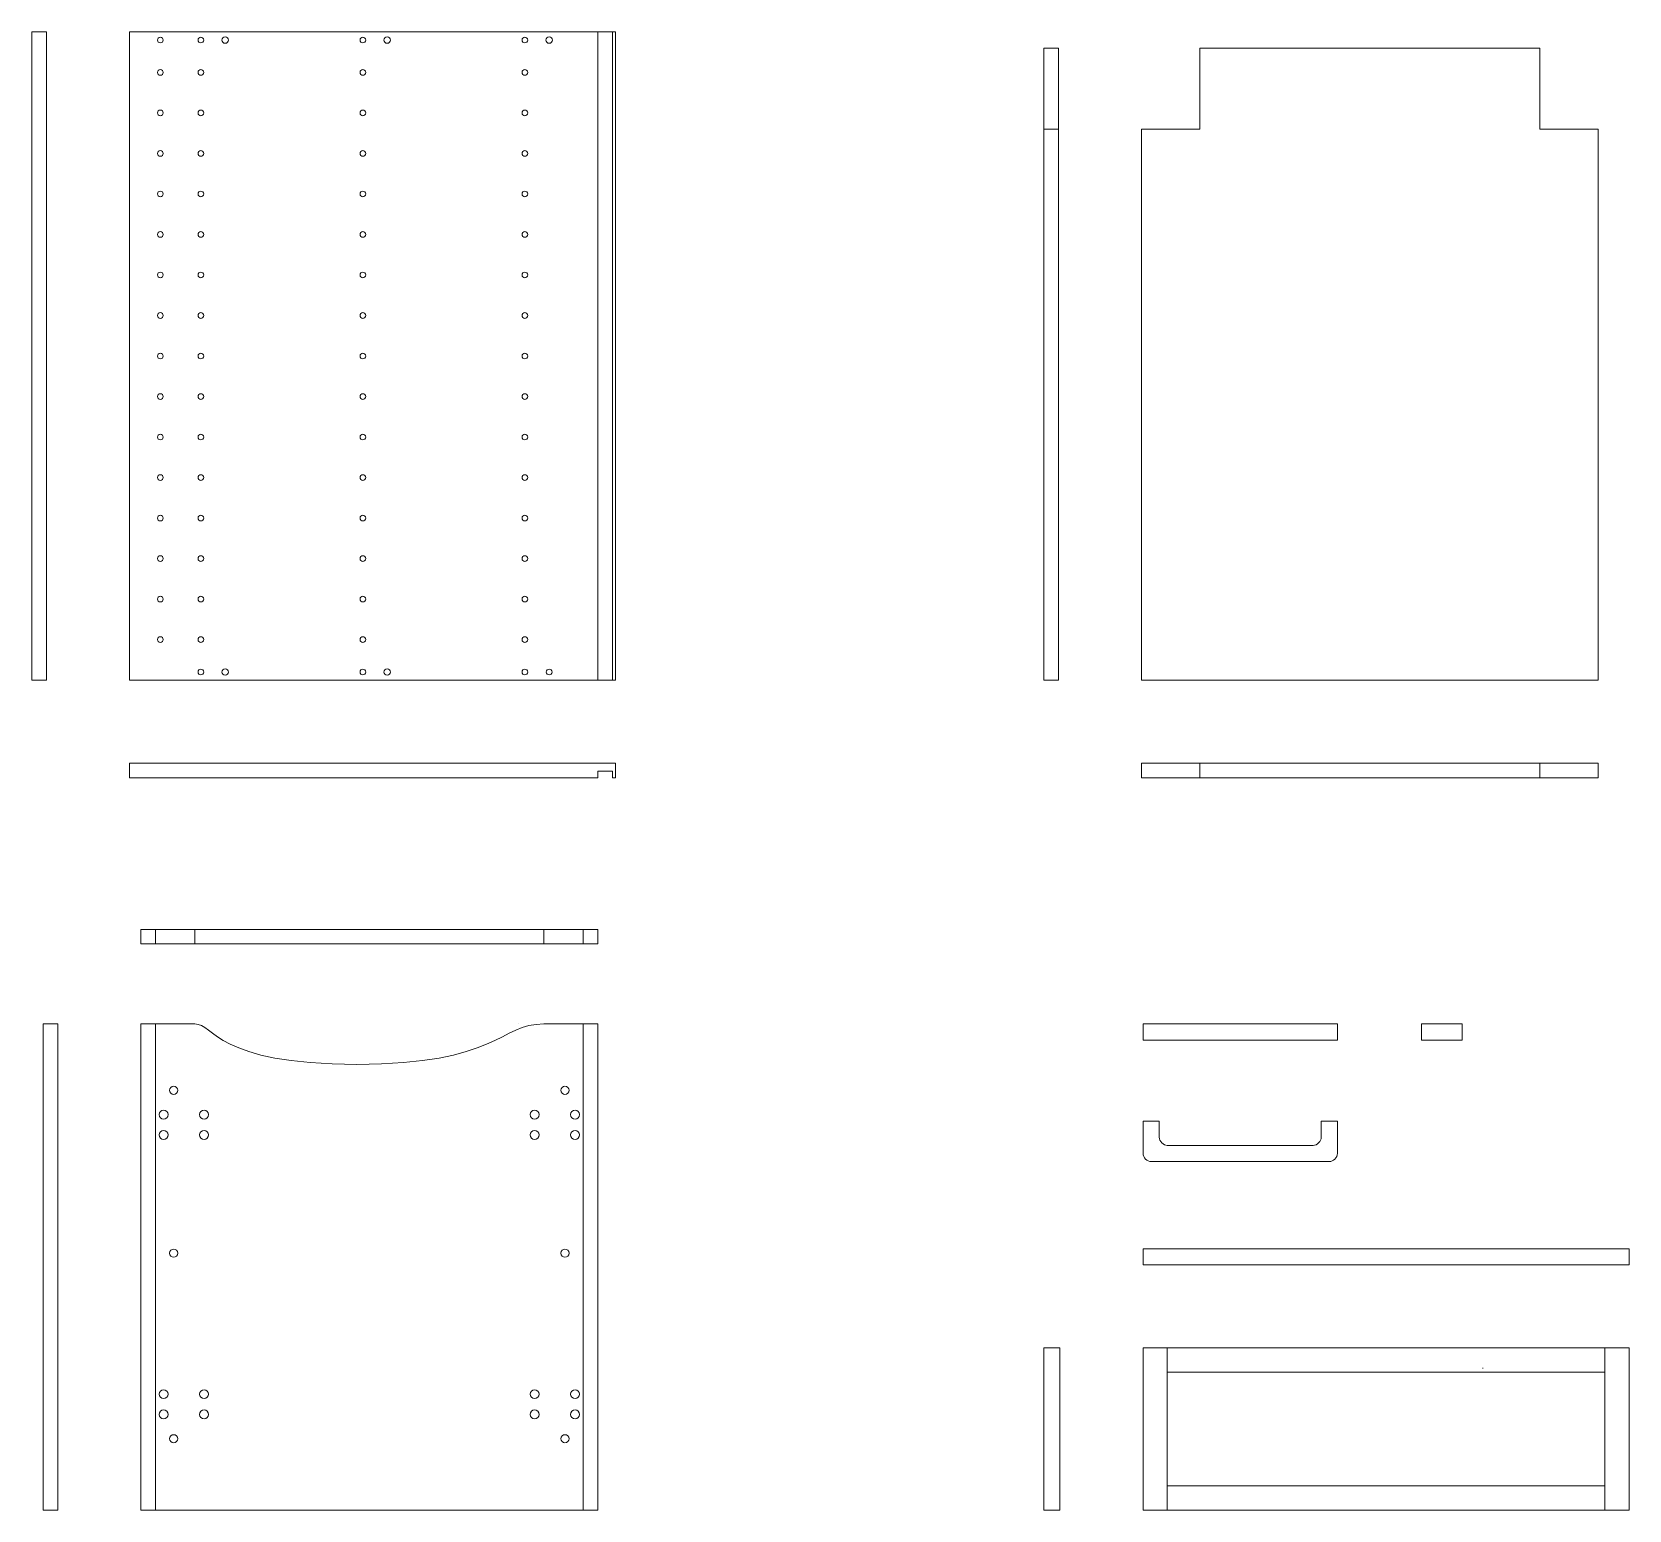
# Model space of a CAD drawing. Header units: millimetres. Extents: x 1515 to 3782, y 1467 to 2417.
# Drawn here: x 3584.9 to 3782, y 2105.4 to 2287.8 of the extents above; entities that cross this region are included whole.
import ezdxf

# ---------------------------------------------------------------- set-up
doc = ezdxf.new("R2010")
doc.units = ezdxf.units.MM
doc.layers.add('A-FURN', color=8, linetype='Continuous', lineweight=18)

msp = doc.modelspace()

# ---------------------------------------------------------------- linework, layer by layer
at = {"layer": 'A-FURN'}
for p, q in [((3586.65, 2287.83), (3586.65, 2207.83)), ((3654.7, 2287.83), (3654.7, 2207.83)), ((3656.5, 2207.83), (3656.5, 2287.83)), ((3709.76, 2207.83), (3709.76, 2285.83)), ((3711.56, 2275.83), (3709.76, 2275.83)), ((3656.9, 2207.83), (3656.5, 2207.83)), ((3721.81, 2207.83), (3778.21, 2207.83)), ((3598.3, 2165.4), (3604.96, 2165.4)), ((3598.3, 2105.4), (3598.3, 2165.4)), ((3600.1, 2105.4), (3600.1, 2165.4)), ((3648.04, 2165.4), (3654.7, 2165.4)), ((3652.9, 2105.4), (3652.9, 2165.4)), ((3652.9, 2105.4), (3652.9, 2165.4)), ((3654.7, 2105.4), (3654.7, 2165.4)), ((3722.01, 2163.4), (3722.01, 2165.4)), ((3746.01, 2163.4), (3746.01, 2165.4)), ((3761.4, 2165.4), (3761.4, 2163.4)), ((3746.01, 2163.4), (3722.01, 2163.4)), ((3760.4, 2163.4), (3760.6, 2163.4)), ((3722.01, 2153.4), (3722.01, 2149.4)), ((3724.01, 2153.4), (3722.01, 2153.4)), ((3724.01, 2151.4), (3724.01, 2153.4)), ((3746.01, 2153.4), (3744.01, 2153.4)), ((3744.01, 2153.4), (3744.01, 2151.4)), ((3746.01, 2149.4), (3746.01, 2153.4)), ((3743.01, 2150.4), (3725.01, 2150.4)), ((3723.01, 2148.4), (3745.01, 2148.4)), ((3779.01, 2105.4), (3779.01, 2125.4)), ((3764.01, 2122.9), (3763.91, 2122.9)), ((3652.9, 2105.4), (3654.7, 2105.4))]:
    msp.add_line(p, q, dxfattribs=at)
for points in [[(3586.65, 2207.83), (3584.85, 2207.83), (3584.85, 2287.83)], [(3584.85, 2287.83), (3586.65, 2287.83)], [(3596.9, 2207.83), (3656.9, 2207.83), (3656.9, 2287.83), (3596.9, 2287.83), (3596.9, 2207.83)], [(3656.5, 2287.83), (3654.7, 2287.83)], [(3709.76, 2285.83), (3711.56, 2285.83), (3711.56, 2207.83), (3709.76, 2207.83)], [(3729.01, 2285.83), (3729.01, 2275.83), (3721.81, 2275.83)], [(3729.01, 2285.83), (3771.01, 2285.83)], [(3771.01, 2285.83), (3771.01, 2275.83), (3778.21, 2275.83)], [(3721.81, 2207.83), (3721.81, 2275.83)], [(3778.21, 2207.83), (3778.21, 2275.83)], [(3596.9, 2197.58), (3656.9, 2197.58), (3656.9, 2195.78), (3656.5, 2195.78)], [(3654.7, 2195.78), (3596.9, 2195.78), (3596.9, 2197.58)], [(3654.7, 2196.58), (3654.7, 2195.78)], [(3656.5, 2195.78), (3656.5, 2196.58), (3654.7, 2196.58)], [(3656.5, 2196.58), (3656.5, 2195.78)], [(3721.81, 2195.78), (3721.81, 2197.58), (3778.21, 2197.58)], [(3729.01, 2195.78), (3729.01, 2197.58)], [(3771.01, 2195.78), (3771.01, 2197.58)], [(3778.21, 2195.78), (3778.21, 2197.58)], [(3721.81, 2195.78), (3778.21, 2195.78)], [(3598.3, 2177.07), (3654.7, 2177.07)], [(3598.3, 2177.07), (3598.3, 2175.27)], [(3600.1, 2175.27), (3600.1, 2177.07)], [(3604.96, 2175.27), (3604.96, 2177.07)], [(3648.04, 2175.27), (3648.04, 2177.07)], [(3652.9, 2175.27), (3652.9, 2177.07)], [(3654.7, 2177.07), (3654.7, 2175.27)], [(3598.3, 2175.27), (3654.7, 2175.27)], [(3588.05, 2105.4), (3588.05, 2165.4), (3586.25, 2165.4), (3586.25, 2105.4), (3588.05, 2105.4)], [(3598.3, 2105.4), (3600.1, 2105.4), (3600.1, 2165.4), (3598.3, 2165.4)], [(3722.01, 2165.4), (3746.01, 2165.4)], [(3756.4, 2163.4), (3756.4, 2165.4), (3761.4, 2165.4)], [(3761.4, 2165.4), (3761.4, 2163.4), (3756.4, 2163.4)], [(3761.4, 2163.4), (3761.4, 2165.4)], [(3722.01, 2125.4), (3722.01, 2105.4), (3782.01, 2105.4), (3782.01, 2125.4), (3722.01, 2125.4), (3725.01, 2125.4), (3725.01, 2105.4)], [(3779.01, 2125.4), (3779.01, 2122.4), (3725.01, 2122.4)], [(3725.01, 2108.4), (3779.01, 2108.4)], [(3654.7, 2105.4), (3598.3, 2105.4)]]:
    msp.add_lwpolyline(points, dxfattribs=at)
for points in [[(3722.01, 2135.65), (3722.01, 2137.65), (3782.01, 2137.65), (3782.01, 2135.65)], [(3711.76, 2125.4), (3709.76, 2125.4), (3709.76, 2105.4), (3711.76, 2105.4)]]:
    msp.add_lwpolyline(points, close=True, dxfattribs=at)
for centre, radius in [((3600.7, 2286.83), 0.35), ((3605.7, 2286.83), 0.35), ((3608.7, 2286.83), 0.4), ((3625.7, 2286.83), 0.35), ((3628.7, 2286.83), 0.4), ((3645.7, 2286.83), 0.35), ((3648.7, 2286.83), 0.4), ((3600.7, 2282.83), 0.35), ((3605.7, 2282.83), 0.35), ((3625.7, 2282.83), 0.35), ((3645.7, 2282.83), 0.35), ((3600.7, 2277.83), 0.35), ((3605.7, 2277.83), 0.35), ((3625.7, 2277.83), 0.35), ((3645.7, 2277.83), 0.35), ((3600.7, 2272.83), 0.35), ((3605.7, 2272.83), 0.35), ((3625.7, 2272.83), 0.35), ((3645.7, 2272.83), 0.35), ((3600.7, 2267.83), 0.35), ((3605.7, 2267.83), 0.35), ((3625.7, 2267.83), 0.35), ((3645.7, 2267.83), 0.35), ((3600.7, 2262.83), 0.35), ((3605.7, 2262.83), 0.35), ((3625.7, 2262.83), 0.35), ((3645.7, 2262.83), 0.35), ((3600.7, 2257.83), 0.35), ((3605.7, 2257.83), 0.35), ((3625.7, 2257.83), 0.35), ((3645.7, 2257.83), 0.35), ((3600.7, 2252.83), 0.35), ((3605.7, 2252.83), 0.35), ((3625.7, 2252.83), 0.35), ((3645.7, 2252.83), 0.35), ((3600.7, 2247.83), 0.35), ((3605.7, 2247.83), 0.35), ((3625.7, 2247.83), 0.35), ((3645.7, 2247.83), 0.35), ((3600.7, 2242.83), 0.35), ((3605.7, 2242.83), 0.35), ((3625.7, 2242.83), 0.35), ((3645.7, 2242.83), 0.35), ((3600.7, 2237.83), 0.35), ((3605.7, 2237.83), 0.35), ((3625.7, 2237.83), 0.35), ((3645.7, 2237.83), 0.35), ((3600.7, 2232.83), 0.35), ((3605.7, 2232.83), 0.35), ((3625.7, 2232.83), 0.35), ((3645.7, 2232.83), 0.35), ((3600.7, 2227.83), 0.35), ((3605.7, 2227.83), 0.35), ((3625.7, 2227.83), 0.35), ((3645.7, 2227.83), 0.35), ((3600.7, 2222.83), 0.35), ((3605.7, 2222.83), 0.35), ((3625.7, 2222.83), 0.35), ((3645.7, 2222.83), 0.35), ((3600.7, 2217.83), 0.35), ((3605.7, 2217.83), 0.35), ((3625.7, 2217.83), 0.35), ((3645.7, 2217.83), 0.35), ((3600.7, 2212.83), 0.35), ((3605.7, 2212.83), 0.35), ((3625.7, 2212.83), 0.35), ((3645.7, 2212.83), 0.35), ((3605.7, 2208.83), 0.35), ((3608.7, 2208.83), 0.4), ((3625.7, 2208.83), 0.35), ((3628.7, 2208.83), 0.4), ((3645.7, 2208.83), 0.35), ((3648.7, 2208.83), 0.35), ((3602.35, 2157.2), 0.5), ((3650.65, 2157.2), 0.5), ((3601.1, 2154.2), 0.552), ((3606.1, 2154.2), 0.552), ((3646.9, 2154.2), 0.552), ((3651.9, 2154.2), 0.552), ((3601.1, 2151.7), 0.552), ((3606.1, 2151.7), 0.552), ((3646.9, 2151.7), 0.552), ((3651.9, 2151.7), 0.552), ((3602.35, 2137.1), 0.5), ((3650.65, 2137.1), 0.5), ((3601.1, 2119.7), 0.552), ((3606.1, 2119.7), 0.552), ((3646.9, 2119.7), 0.552), ((3651.9, 2119.7), 0.552), ((3601.1, 2117.2), 0.552), ((3606.1, 2117.2), 0.552), ((3646.9, 2117.2), 0.552), ((3651.9, 2117.2), 0.552), ((3602.35, 2114.2), 0.5), ((3650.65, 2114.2), 0.5)]:
    msp.add_circle(centre, radius, dxfattribs=at)
for points in [[(3604.96, 2165.4), (3607.32, 2165.4), (3607.6, 2160.4), (3624.96, 2160.4)], [(3624.96, 2160.4), (3642.32, 2160.4), (3642.6, 2165.4), (3648.04, 2165.4)], [(3644.96, 2165.4), (3644.96, 2165.4), (3644.96, 2165.4), (3644.96, 2165.4)], [(3725.01, 2150.4), (3724.54, 2150.4), (3724.01, 2150.93), (3724.01, 2151.4)], [(3743.01, 2150.4), (3743.48, 2150.4), (3744.01, 2150.93), (3744.01, 2151.4)], [(3723.01, 2148.4), (3722.54, 2148.4), (3722.01, 2148.93), (3722.01, 2149.4)], [(3745.01, 2148.4), (3745.48, 2148.4), (3746.01, 2148.93), (3746.01, 2149.4)]]:
    msp.add_open_spline(points, degree=3, dxfattribs=at)

doc.saveas('drawing.dxf')
